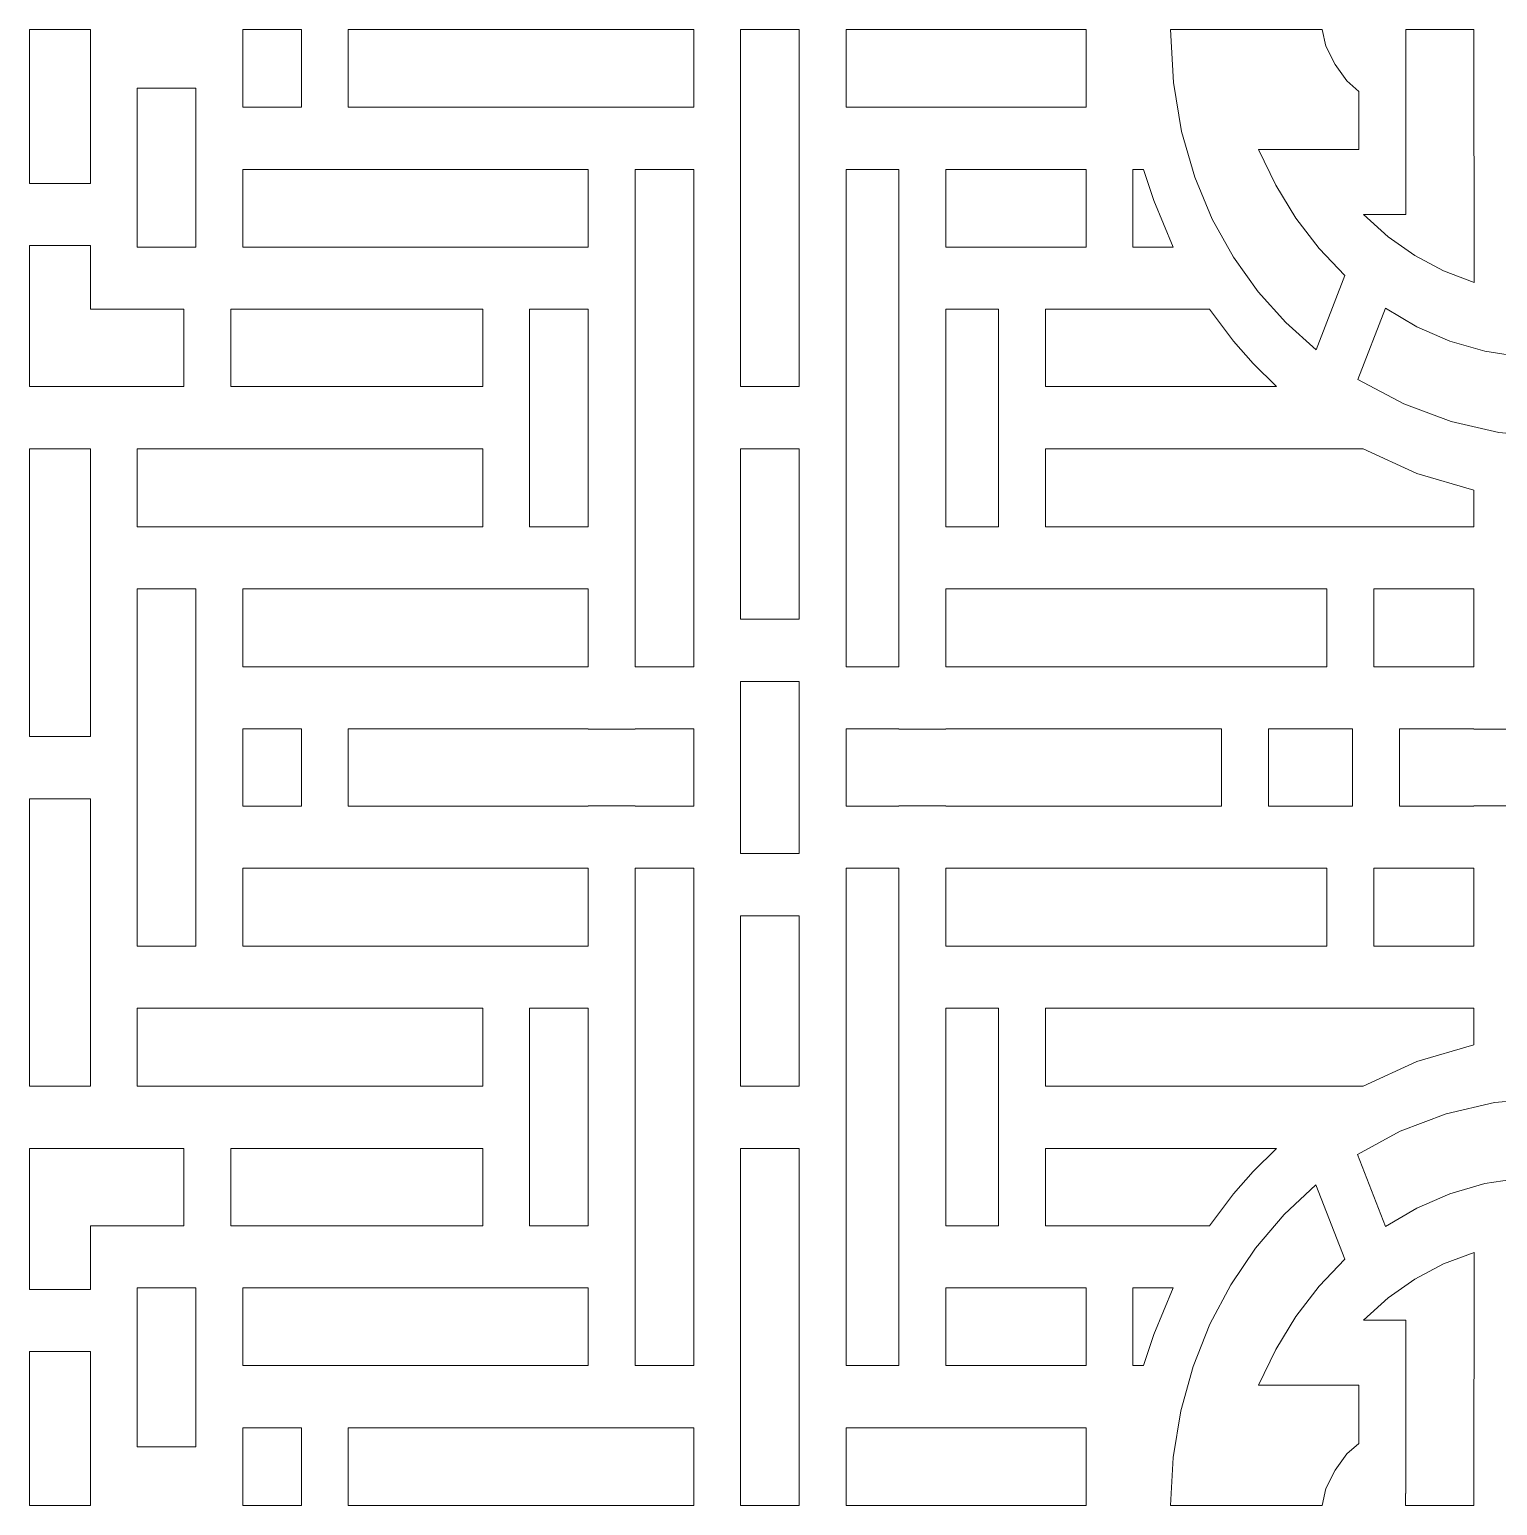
# Model space of a CAD drawing. Header units: millimetres. Extents: x -1200 to 1200, y -590 to 590.
# Drawn here: x -1200 to -26, y -590 to 590 of the extents above; entities that cross this region are included whole.
import ezdxf

# ---------------------------------------------------------------- set-up
doc = ezdxf.new("R2010")
doc.units = ezdxf.units.MM
doc.header["$MEASUREMENT"] = 0
doc.layers.add('Layer 1', color=7, linetype='Continuous')

msp = doc.modelspace()

# ---------------------------------------------------------------- linework, layer by layer
at = {"layer": 'Layer 1', "color": 250, "lineweight": 20}
for points, knots in [([(-1200.05, 589.9734), (-1200.05, 589.9734), (-1200.05, 466.8564), (-1200.05, 466.8564), (-1200.05, 466.8564), (-1185.7536, 466.8564), (-1185.7536, 466.8564), (-1185.7536, 466.8564), (-1185.7536, 466.9864), (-1185.7536, 466.9864), (-1185.7536, 466.9864), (-1151.3949, 466.9864), (-1151.3949, 466.9864), (-1151.3949, 466.9864), (-1151.3949, 589.9734), (-1151.3949, 589.9734), (-1151.3949, 589.9734), (-1200.05, 589.9734), (-1200.05, 589.9734)], [0, 0, 0, 0, 0.166666667, 0.166666667, 0.166666667, 0.333333333, 0.333333333, 0.333333333, 0.5, 0.5, 0.5, 0.666666667, 0.666666667, 0.666666667, 0.833333333, 0.833333333, 0.833333333, 1, 1, 1, 1]), ([(-1029.522, 527.8304), (-1029.522, 527.8304), (-982.648, 527.8304), (-982.648, 527.8304), (-982.648, 527.8304), (-982.648, 589.9734), (-982.648, 589.9734), (-982.648, 589.9734), (-1029.522, 589.9734), (-1029.522, 589.9734), (-1029.522, 589.9734), (-1029.522, 527.8304), (-1029.522, 527.8304)], [0, 0, 0, 0, 0.25, 0.25, 0.25, 0.5, 0.5, 0.5, 0.75, 0.75, 0.75, 1, 1, 1, 1]), ([(-668.9668, 589.9734), (-668.9668, 589.9734), (-945.1488, 589.9734), (-945.1488, 589.9734), (-945.1488, 589.9734), (-945.1488, 527.8304), (-945.1488, 527.8304), (-945.1488, 527.8304), (-668.9668, 527.8304), (-668.9668, 527.8304), (-668.9668, 527.8304), (-668.9668, 589.9734), (-668.9668, 589.9734)], [0, 0, 0, 0, 0.25, 0.25, 0.25, 0.5, 0.5, 0.5, 0.75, 0.75, 0.75, 1, 1, 1, 1]), ([(-584.5934, 589.9734), (-584.5934, 589.9734), (-631.4673, 589.9734), (-631.4673, 589.9734), (-631.4673, 589.9734), (-631.4673, 304.4538), (-631.4673, 304.4538), (-631.4673, 304.4538), (-584.5934, 304.4538), (-584.5934, 304.4538), (-584.5934, 304.4538), (-584.5934, 589.9734), (-584.5934, 589.9734)], [0, 0, 0, 0, 0.25, 0.25, 0.25, 0.5, 0.5, 0.5, 0.75, 0.75, 0.75, 1, 1, 1, 1]), ([(-355.2853, 589.9734), (-355.2853, 589.9734), (-547.0941, 589.9734), (-547.0941, 589.9734), (-547.0941, 589.9734), (-547.0941, 527.8304), (-547.0941, 527.8304), (-547.0941, 527.8304), (-355.2853, 527.8304), (-355.2853, 527.8304), (-355.2853, 527.8304), (-355.2853, 589.9734), (-355.2853, 589.9734)], [0, 0, 0, 0, 0.25, 0.25, 0.25, 0.5, 0.5, 0.5, 0.75, 0.75, 0.75, 1, 1, 1, 1]), ([(-137.1335, 493.9345), (-137.1335, 493.9345), (-217.3817, 493.9345), (-217.3817, 493.9345), (-217.3817, 493.9345), (-203.6946, 465.4927), (-203.6946, 465.4927), (-203.6946, 465.4927), (-187.523, 439.0641), (-187.523, 439.0641), (-187.523, 439.0641), (-169.0079, 414.9084), (-169.0079, 414.9084), (-169.0079, 414.9084), (-148.3833, 393.2202), (-148.3833, 393.2202), (-148.3833, 393.2202), (-171.3046, 333.8692), (-171.3046, 333.8692), (-171.3046, 333.8692), (-195.4916, 355.6225), (-195.4916, 355.6225), (-195.4916, 355.6225), (-217.663, 380.2978), (-217.663, 380.2978), (-217.663, 380.2978), (-237.444, 407.8952), (-237.444, 407.8952), (-237.444, 407.8952), (-254.553, 438.4796), (-254.553, 438.4796), (-254.553, 438.4796), (-268.4744, 471.9862), (-268.4744, 471.9862), (-268.4744, 471.9862), (-278.9275, 508.3502), (-278.9275, 508.3502), (-278.9275, 508.3502), (-285.443, 547.7006), (-285.443, 547.7006), (-285.443, 547.7006), (-287.7397, 589.9734), (-287.7397, 589.9734), (-287.7397, 589.9734), (-166.5234, 589.9734), (-166.5234, 589.9734), (-166.5234, 589.9734), (-163.5703, 576.6617), (-163.5703, 576.6617), (-163.5703, 576.6617), (-156.258, 562.0514), (-156.258, 562.0514), (-156.258, 562.0514), (-146.7426, 548.9993), (-146.7426, 548.9993), (-146.7426, 548.9993), (-137.227, 540.4928), (-137.227, 540.4928), (-137.227, 540.4928), (-137.1335, 493.9345), (-137.1335, 493.9345)], [0, 0, 0, 0, 0.05, 0.05, 0.05, 0.1, 0.1, 0.1, 0.15, 0.15, 0.15, 0.2, 0.2, 0.2, 0.25, 0.25, 0.25, 0.3, 0.3, 0.3, 0.35, 0.35, 0.35, 0.4, 0.4, 0.4, 0.45, 0.45, 0.45, 0.5, 0.5, 0.5, 0.55, 0.55, 0.55, 0.6, 0.6, 0.6, 0.65, 0.65, 0.65, 0.7, 0.7, 0.7, 0.75, 0.75, 0.75, 0.8, 0.8, 0.8, 0.85, 0.85, 0.85, 0.9, 0.9, 0.9, 0.95, 0.95, 0.95, 1, 1, 1, 1]), ([(-99.7746, 589.9734), (-99.7746, 589.9734), (-45.1665, 589.9734), (-45.1665, 589.9734), (-45.1665, 589.9734), (-45.0259, 387.8303), (-45.0259, 387.8303), (-45.0259, 387.8303), (-69.4004, 396.9216), (-69.4004, 396.9216), (-69.4004, 396.9216), (-92.3686, 409.1939), (-92.3686, 409.1939), (-92.3686, 409.1939), (-113.8369, 424.259), (-113.8369, 424.259), (-113.8369, 424.259), (-133.4771, 441.9861), (-133.4771, 441.9861), (-133.4771, 441.9861), (-99.6341, 441.9861), (-99.6341, 441.9861), (-99.6341, 441.9861), (-99.7746, 589.9734), (-99.7746, 589.9734)], [0, 0, 0, 0, 0.125, 0.125, 0.125, 0.25, 0.25, 0.25, 0.375, 0.375, 0.375, 0.5, 0.5, 0.5, 0.625, 0.625, 0.625, 0.75, 0.75, 0.75, 0.875, 0.875, 0.875, 1, 1, 1, 1]), ([(-1067.0212, 478.09), (-1067.0212, 478.09), (-1067.0212, 527.8304), (-1067.0212, 527.8304), (-1067.0212, 527.8304), (-1067.0212, 543.0252), (-1067.0212, 543.0252), (-1067.0212, 543.0252), (-1113.8954, 543.0252), (-1113.8954, 543.0252), (-1113.8954, 543.0252), (-1113.8954, 416.0121), (-1113.8954, 416.0121), (-1113.8954, 416.0121), (-1067.0212, 416.0121), (-1067.0212, 416.0121), (-1067.0212, 416.0121), (-1067.0212, 478.09), (-1067.0212, 478.09)], [0, 0, 0, 0, 0.166666667, 0.166666667, 0.166666667, 0.333333333, 0.333333333, 0.333333333, 0.5, 0.5, 0.5, 0.666666667, 0.666666667, 0.666666667, 0.833333333, 0.833333333, 0.833333333, 1, 1, 1, 1]), ([(-753.3402, 478.09), (-753.3402, 478.09), (-1029.522, 478.09), (-1029.522, 478.09), (-1029.522, 478.09), (-1029.522, 416.0121), (-1029.522, 416.0121), (-1029.522, 416.0121), (-753.3402, 416.0121), (-753.3402, 416.0121), (-753.3402, 416.0121), (-753.3402, 478.09), (-753.3402, 478.09)], [0, 0, 0, 0, 0.25, 0.25, 0.25, 0.5, 0.5, 0.5, 0.75, 0.75, 0.75, 1, 1, 1, 1]), ([(-668.9668, 478.09), (-668.9668, 478.09), (-715.8408, 478.09), (-715.8408, 478.09), (-715.8408, 478.09), (-715.8408, 80.5578), (-715.8408, 80.5578), (-715.8408, 80.5578), (-668.9668, 80.5578), (-668.9668, 80.5578), (-668.9668, 80.5578), (-668.9668, 254.7138), (-668.9668, 254.7138), (-668.9668, 254.7138), (-668.9668, 304.4538), (-668.9668, 304.4538), (-668.9668, 304.4538), (-668.9668, 478.09), (-668.9668, 478.09)], [0, 0, 0, 0, 0.166666667, 0.166666667, 0.166666667, 0.333333333, 0.333333333, 0.333333333, 0.5, 0.5, 0.5, 0.666666667, 0.666666667, 0.666666667, 0.833333333, 0.833333333, 0.833333333, 1, 1, 1, 1]), ([(-504.9542, 478.09), (-504.9542, 478.09), (-547.0941, 478.09), (-547.0941, 478.09), (-547.0941, 478.09), (-547.0941, 80.5578), (-547.0941, 80.5578), (-547.0941, 80.5578), (-504.9542, 80.5578), (-504.9542, 80.5578), (-504.9542, 80.5578), (-504.9542, 478.09), (-504.9542, 478.09)], [0, 0, 0, 0, 0.25, 0.25, 0.25, 0.5, 0.5, 0.5, 0.75, 0.75, 0.75, 1, 1, 1, 1]), ([(-355.2853, 478.09), (-355.2853, 478.09), (-467.455, 478.09), (-467.455, 478.09), (-467.455, 478.09), (-467.455, 416.0121), (-467.455, 416.0121), (-467.455, 416.0121), (-355.2853, 416.0121), (-355.2853, 416.0121), (-355.2853, 416.0121), (-355.2853, 478.09), (-355.2853, 478.09)], [0, 0, 0, 0, 0.25, 0.25, 0.25, 0.5, 0.5, 0.5, 0.75, 0.75, 0.75, 1, 1, 1, 1]), ([(-309.4893, 478.09), (-309.4893, 478.09), (-317.786, 478.09), (-317.786, 478.09), (-317.786, 478.09), (-317.786, 416.0121), (-317.786, 416.0121), (-317.786, 416.0121), (-285.6304, 416.0121), (-285.6304, 416.0121), (-285.6304, 416.0121), (-301.052, 453.2851), (-301.052, 453.2851), (-301.052, 453.2851), (-309.4893, 478.09), (-309.4893, 478.09)], [0, 0, 0, 0, 0.2, 0.2, 0.2, 0.4, 0.4, 0.4, 0.6, 0.6, 0.6, 0.8, 0.8, 0.8, 1, 1, 1, 1]), ([(166.0014, 311.142), (166.0014, 311.142), (144.3924, 367.1811), (144.3924, 367.1811), (144.3924, 367.1811), (119.3617, 352.3757), (119.3617, 352.3757), (119.3617, 352.3757), (92.8778, 340.8824), (92.8778, 340.8824), (92.8778, 340.8824), (65.0346, 332.7655), (65.0346, 332.7655), (65.0346, 332.7655), (36.1132, 328.4148), (36.1132, 328.4148), (36.1132, 328.4148), (36.1132, 380.4281), (36.1132, 380.4281), (36.1132, 380.4281), (36.301, 380.4932), (36.301, 380.4932), (36.301, 380.4932), (36.1132, 431.2718), (36.1132, 431.2718), (36.1132, 431.2718), (-7.6671, 431.2718), (-7.6671, 431.2718), (-7.6671, 431.2718), (-7.8545, 380.4932), (-7.8545, 380.4932), (-7.8545, 380.4932), (-7.6671, 380.4281), (-7.6671, 380.4281), (-7.6671, 380.4281), (-7.6671, 328.4148), (-7.6671, 328.4148), (-7.6671, 328.4148), (-36.5886, 332.7655), (-36.5886, 332.7655), (-36.5886, 332.7655), (-64.4316, 340.8824), (-64.4316, 340.8824), (-64.4316, 340.8824), (-90.9156, 352.3757), (-90.9156, 352.3757), (-90.9156, 352.3757), (-115.9463, 367.1811), (-115.9463, 367.1811), (-115.9463, 367.1811), (-137.9301, 310.2329), (-137.9301, 310.2329), (-137.9301, 310.2329), (-101.1339, 290.7524), (-101.1339, 290.7524), (-101.1339, 290.7524), (-63.3067, 276.5317), (-63.3067, 276.5317), (-63.3067, 276.5317), (-25.3388, 267.7005), (-25.3388, 267.7005), (-25.3388, 267.7005), (11.8326, 264.259), (11.8326, 264.259), (11.8326, 264.259), (28.8477, 265.1031), (28.8477, 265.1031), (28.8477, 265.1031), (63.7222, 269.8436), (63.7222, 269.8436), (63.7222, 269.8436), (99.1121, 278.8694), (99.1121, 278.8694), (99.1121, 278.8694), (133.6113, 292.5058), (133.6113, 292.5058), (133.6113, 292.5058), (166.0014, 311.142), (166.0014, 311.142)], [0, 0, 0, 0, 0.038461538, 0.038461538, 0.038461538, 0.076923077, 0.076923077, 0.076923077, 0.115384615, 0.115384615, 0.115384615, 0.153846154, 0.153846154, 0.153846154, 0.192307692, 0.192307692, 0.192307692, 0.230769231, 0.230769231, 0.230769231, 0.269230769, 0.269230769, 0.269230769, 0.307692308, 0.307692308, 0.307692308, 0.346153846, 0.346153846, 0.346153846, 0.384615385, 0.384615385, 0.384615385, 0.423076923, 0.423076923, 0.423076923, 0.461538462, 0.461538462, 0.461538462, 0.5, 0.5, 0.5, 0.538461538, 0.538461538, 0.538461538, 0.576923077, 0.576923077, 0.576923077, 0.615384615, 0.615384615, 0.615384615, 0.653846154, 0.653846154, 0.653846154, 0.692307692, 0.692307692, 0.692307692, 0.730769231, 0.730769231, 0.730769231, 0.769230769, 0.769230769, 0.769230769, 0.807692308, 0.807692308, 0.807692308, 0.846153846, 0.846153846, 0.846153846, 0.884615385, 0.884615385, 0.884615385, 0.923076923, 0.923076923, 0.923076923, 0.961538462, 0.961538462, 0.961538462, 1, 1, 1, 1]), ([(-1200.05, 304.4538), (-1200.05, 304.4538), (-1200.05, 417.1812), (-1200.05, 417.1812), (-1200.05, 417.1812), (-1174.6443, 417.1812), (-1174.6443, 417.1812), (-1174.6443, 417.1812), (-1174.6443, 417.2461), (-1174.6443, 417.2461), (-1174.6443, 417.2461), (-1151.3949, 417.2461), (-1151.3949, 417.2461), (-1151.3949, 417.2461), (-1151.3949, 416.0121), (-1151.3949, 416.0121), (-1151.3949, 416.0121), (-1151.3949, 366.3368), (-1151.3949, 366.3368), (-1151.3949, 366.3368), (-1113.8954, 366.3368), (-1113.8954, 366.3368), (-1113.8954, 366.3368), (-1076.5369, 366.3368), (-1076.5369, 366.3368), (-1076.5369, 366.3368), (-1076.5369, 304.4538), (-1076.5369, 304.4538), (-1076.5369, 304.4538), (-1113.8954, 304.4538), (-1113.8954, 304.4538), (-1113.8954, 304.4538), (-1151.3949, 304.4538), (-1151.3949, 304.4538), (-1151.3949, 304.4538), (-1200.05, 304.4538), (-1200.05, 304.4538)], [0, 0, 0, 0, 0.083333333, 0.083333333, 0.083333333, 0.166666667, 0.166666667, 0.166666667, 0.25, 0.25, 0.25, 0.333333333, 0.333333333, 0.333333333, 0.416666667, 0.416666667, 0.416666667, 0.5, 0.5, 0.5, 0.583333333, 0.583333333, 0.583333333, 0.666666667, 0.666666667, 0.666666667, 0.75, 0.75, 0.75, 0.833333333, 0.833333333, 0.833333333, 0.916666667, 0.916666667, 0.916666667, 1, 1, 1, 1]), ([(-837.7134, 304.4538), (-837.7134, 304.4538), (-837.7134, 366.3368), (-837.7134, 366.3368), (-837.7134, 366.3368), (-1039.0377, 366.3368), (-1039.0377, 366.3368), (-1039.0377, 366.3368), (-1039.0377, 304.4538), (-1039.0377, 304.4538), (-1039.0377, 304.4538), (-837.7134, 304.4538), (-837.7134, 304.4538)], [0, 0, 0, 0, 0.25, 0.25, 0.25, 0.5, 0.5, 0.5, 0.75, 0.75, 0.75, 1, 1, 1, 1]), ([(-753.3402, 366.3368), (-753.3402, 366.3368), (-800.2142, 366.3368), (-800.2142, 366.3368), (-800.2142, 366.3368), (-800.2142, 192.5058), (-800.2142, 192.5058), (-800.2142, 192.5058), (-753.3402, 192.5058), (-753.3402, 192.5058), (-753.3402, 192.5058), (-753.3402, 366.3368), (-753.3402, 366.3368)], [0, 0, 0, 0, 0.25, 0.25, 0.25, 0.5, 0.5, 0.5, 0.75, 0.75, 0.75, 1, 1, 1, 1]), ([(-425.3621, 366.3368), (-425.3621, 366.3368), (-467.455, 366.3368), (-467.455, 366.3368), (-467.455, 366.3368), (-467.455, 192.5058), (-467.455, 192.5058), (-467.455, 192.5058), (-425.3621, 192.5058), (-425.3621, 192.5058), (-425.3621, 192.5058), (-425.3621, 366.3368), (-425.3621, 366.3368)], [0, 0, 0, 0, 0.25, 0.25, 0.25, 0.5, 0.5, 0.5, 0.75, 0.75, 0.75, 1, 1, 1, 1]), ([(-256.6623, 366.3368), (-256.6623, 366.3368), (-387.8628, 366.3368), (-387.8628, 366.3368), (-387.8628, 366.3368), (-387.8628, 304.4538), (-387.8628, 304.4538), (-387.8628, 304.4538), (-202.9915, 304.4538), (-202.9915, 304.4538), (-202.9915, 304.4538), (-221.6473, 322.8303), (-221.6473, 322.8303), (-221.6473, 322.8303), (-237.3501, 340.7524), (-237.3501, 340.7524), (-237.3501, 340.7524), (-256.6623, 366.3368), (-256.6623, 366.3368)], [0, 0, 0, 0, 0.166666667, 0.166666667, 0.166666667, 0.333333333, 0.333333333, 0.333333333, 0.5, 0.5, 0.5, 0.666666667, 0.666666667, 0.666666667, 0.833333333, 0.833333333, 0.833333333, 1, 1, 1, 1]), ([(-1200.05, 24.6487), (-1200.05, 24.6487), (-1200.05, 254.7138), (-1200.05, 254.7138), (-1200.05, 254.7138), (-1151.3949, 254.7138), (-1151.3949, 254.7138), (-1151.3949, 254.7138), (-1151.3949, 24.6487), (-1151.3949, 24.6487), (-1151.3949, 24.6487), (-1200.05, 24.6487), (-1200.05, 24.6487)], [0, 0, 0, 0, 0.25, 0.25, 0.25, 0.5, 0.5, 0.5, 0.75, 0.75, 0.75, 1, 1, 1, 1]), ([(-1113.8954, 254.7138), (-1113.8954, 254.7138), (-1113.8954, 192.5058), (-1113.8954, 192.5058), (-1113.8954, 192.5058), (-1096.6458, 192.5058), (-1096.6458, 192.5058), (-1096.6458, 192.5058), (-1067.0212, 192.5058), (-1067.0212, 192.5058), (-1067.0212, 192.5058), (-1029.522, 192.5058), (-1029.522, 192.5058), (-1029.522, 192.5058), (-837.7134, 192.5058), (-837.7134, 192.5058), (-837.7134, 192.5058), (-837.7134, 254.7138), (-837.7134, 254.7138), (-837.7134, 254.7138), (-1113.8954, 254.7138), (-1113.8954, 254.7138)], [0, 0, 0, 0, 0.142857143, 0.142857143, 0.142857143, 0.285714286, 0.285714286, 0.285714286, 0.428571429, 0.428571429, 0.428571429, 0.571428571, 0.571428571, 0.571428571, 0.714285714, 0.714285714, 0.714285714, 0.857142857, 0.857142857, 0.857142857, 1, 1, 1, 1]), ([(-584.5934, 254.7138), (-584.5934, 254.7138), (-631.4673, 254.7138), (-631.4673, 254.7138), (-631.4673, 254.7138), (-631.4673, 118.4799), (-631.4673, 118.4799), (-631.4673, 118.4799), (-584.5934, 118.4799), (-584.5934, 118.4799), (-584.5934, 118.4799), (-584.5934, 254.7138), (-584.5934, 254.7138)], [0, 0, 0, 0, 0.25, 0.25, 0.25, 0.5, 0.5, 0.5, 0.75, 0.75, 0.75, 1, 1, 1, 1]), ([(-45.2134, 221.7269), (-45.2134, 221.7269), (-90.8687, 235.1033), (-90.8687, 235.1033), (-90.8687, 235.1033), (-133.8523, 254.7138), (-133.8523, 254.7138), (-133.8523, 254.7138), (-387.8628, 254.7138), (-387.8628, 254.7138), (-387.8628, 254.7138), (-387.8628, 192.5058), (-387.8628, 192.5058), (-387.8628, 192.5058), (-45.2134, 192.5058), (-45.2134, 192.5058), (-45.2134, 192.5058), (-45.2134, 221.7269), (-45.2134, 221.7269)], [0, 0, 0, 0, 0.166666667, 0.166666667, 0.166666667, 0.333333333, 0.333333333, 0.333333333, 0.5, 0.5, 0.5, 0.666666667, 0.666666667, 0.666666667, 0.833333333, 0.833333333, 0.833333333, 1, 1, 1, 1]), ([(-1067.0212, 142.7655), (-1067.0212, 142.7655), (-1113.8954, 142.7655), (-1113.8954, 142.7655), (-1113.8954, 142.7655), (-1113.8954, -142.8191), (-1113.8954, -142.8191), (-1113.8954, -142.8191), (-1067.0212, -142.8191), (-1067.0212, -142.8191), (-1067.0212, -142.8191), (-1067.0212, 142.7655), (-1067.0212, 142.7655)], [0, 0, 0, 0, 0.25, 0.25, 0.25, 0.5, 0.5, 0.5, 0.75, 0.75, 0.75, 1, 1, 1, 1]), ([(-753.3402, 142.7655), (-753.3402, 142.7655), (-1029.522, 142.7655), (-1029.522, 142.7655), (-1029.522, 142.7655), (-1029.522, 80.5578), (-1029.522, 80.5578), (-1029.522, 80.5578), (-753.3402, 80.5578), (-753.3402, 80.5578), (-753.3402, 80.5578), (-753.3402, 142.7655), (-753.3402, 142.7655)], [0, 0, 0, 0, 0.25, 0.25, 0.25, 0.5, 0.5, 0.5, 0.75, 0.75, 0.75, 1, 1, 1, 1]), ([(-162.6797, 142.7655), (-162.6797, 142.7655), (-387.8628, 142.7655), (-387.8628, 142.7655), (-387.8628, 142.7655), (-425.3621, 142.7655), (-425.3621, 142.7655), (-425.3621, 142.7655), (-467.455, 142.7655), (-467.455, 142.7655), (-467.455, 142.7655), (-467.455, 80.5578), (-467.455, 80.5578), (-467.455, 80.5578), (-162.6797, 80.5578), (-162.6797, 80.5578), (-162.6797, 80.5578), (-162.6797, 142.7655), (-162.6797, 142.7655)], [0, 0, 0, 0, 0.166666667, 0.166666667, 0.166666667, 0.333333333, 0.333333333, 0.333333333, 0.5, 0.5, 0.5, 0.666666667, 0.666666667, 0.666666667, 0.833333333, 0.833333333, 0.833333333, 1, 1, 1, 1]), ([(-45.2134, 142.7655), (-45.2134, 142.7655), (-125.1805, 142.7655), (-125.1805, 142.7655), (-125.1805, 142.7655), (-125.1805, 80.5578), (-125.1805, 80.5578), (-125.1805, 80.5578), (-45.2134, 80.5578), (-45.2134, 80.5578), (-45.2134, 80.5578), (-45.2134, 142.7655), (-45.2134, 142.7655)], [0, 0, 0, 0, 0.25, 0.25, 0.25, 0.5, 0.5, 0.5, 0.75, 0.75, 0.75, 1, 1, 1, 1]), ([(133.2364, 30.8176), (133.2364, 30.8176), (73.6594, 30.8176), (73.6594, 30.8176), (73.6594, 30.8176), (73.6594, 30.6875), (73.6594, 30.6875), (73.6594, 30.6875), (36.1601, 30.6875), (36.1601, 30.6875), (36.1601, 30.6875), (36.1601, 30.8176), (36.1601, 30.8176), (36.1601, 30.8176), (36.1132, 30.8176), (36.1132, 30.8176), (36.1132, 30.8176), (36.1132, 80.5578), (36.1132, 80.5578), (36.1132, 80.5578), (36.1601, 80.5578), (36.1601, 80.5578), (36.1601, 80.5578), (36.1601, 142.7655), (36.1601, 142.7655), (36.1601, 142.7655), (-7.714, 142.7655), (-7.714, 142.7655), (-7.714, 142.7655), (-7.714, 80.5578), (-7.714, 80.5578), (-7.714, 80.5578), (-7.6671, 80.5578), (-7.6671, 80.5578), (-7.6671, 80.5578), (-7.6671, 30.8176), (-7.6671, 30.8176), (-7.6671, 30.8176), (-7.714, 30.8176), (-7.714, 30.8176), (-7.714, 30.8176), (-7.714, 30.6875), (-7.714, 30.6875), (-7.714, 30.6875), (-45.2134, 30.6875), (-45.2134, 30.6875), (-45.2134, 30.6875), (-45.2134, 30.8176), (-45.2134, 30.8176), (-45.2134, 30.8176), (-104.7902, 30.8176), (-104.7902, 30.8176), (-104.7902, 30.8176), (-104.7902, -30.8708), (-104.7902, -30.8708), (-104.7902, -30.8708), (-45.2134, -30.8708), (-45.2134, -30.8708), (-45.2134, -30.8708), (-45.2134, -30.7411), (-45.2134, -30.7411), (-45.2134, -30.7411), (-7.714, -30.7411), (-7.714, -30.7411), (-7.714, -30.7411), (-7.714, -30.8708), (-7.714, -30.8708), (-7.714, -30.8708), (-7.6671, -30.8708), (-7.6671, -30.8708), (-7.6671, -30.8708), (-7.6671, -80.611), (-7.6671, -80.611), (-7.6671, -80.611), (-7.714, -80.611), (-7.714, -80.611), (-7.714, -80.611), (-7.714, -142.8191), (-7.714, -142.8191), (-7.714, -142.8191), (36.1601, -142.8191), (36.1601, -142.8191), (36.1601, -142.8191), (36.1601, -80.611), (36.1601, -80.611), (36.1601, -80.611), (36.1132, -80.611), (36.1132, -80.611), (36.1132, -80.611), (36.1132, -30.8708), (36.1132, -30.8708), (36.1132, -30.8708), (36.1601, -30.8708), (36.1601, -30.8708), (36.1601, -30.8708), (36.1601, -30.7411), (36.1601, -30.7411), (36.1601, -30.7411), (73.6594, -30.7411), (73.6594, -30.7411), (73.6594, -30.7411), (73.6594, -30.8708), (73.6594, -30.8708), (73.6594, -30.8708), (133.2364, -30.8708), (133.2364, -30.8708), (133.2364, -30.8708), (133.2364, 30.8176), (133.2364, 30.8176)], [0, 0, 0, 0, 0.027777778, 0.027777778, 0.027777778, 0.055555556, 0.055555556, 0.055555556, 0.083333333, 0.083333333, 0.083333333, 0.111111111, 0.111111111, 0.111111111, 0.138888889, 0.138888889, 0.138888889, 0.166666667, 0.166666667, 0.166666667, 0.194444444, 0.194444444, 0.194444444, 0.222222222, 0.222222222, 0.222222222, 0.25, 0.25, 0.25, 0.277777778, 0.277777778, 0.277777778, 0.305555556, 0.305555556, 0.305555556, 0.333333333, 0.333333333, 0.333333333, 0.361111111, 0.361111111, 0.361111111, 0.388888889, 0.388888889, 0.388888889, 0.416666667, 0.416666667, 0.416666667, 0.444444444, 0.444444444, 0.444444444, 0.472222222, 0.472222222, 0.472222222, 0.5, 0.5, 0.5, 0.527777778, 0.527777778, 0.527777778, 0.555555556, 0.555555556, 0.555555556, 0.583333333, 0.583333333, 0.583333333, 0.611111111, 0.611111111, 0.611111111, 0.638888889, 0.638888889, 0.638888889, 0.666666667, 0.666666667, 0.666666667, 0.694444444, 0.694444444, 0.694444444, 0.722222222, 0.722222222, 0.722222222, 0.75, 0.75, 0.75, 0.777777778, 0.777777778, 0.777777778, 0.805555556, 0.805555556, 0.805555556, 0.833333333, 0.833333333, 0.833333333, 0.861111111, 0.861111111, 0.861111111, 0.888888889, 0.888888889, 0.888888889, 0.916666667, 0.916666667, 0.916666667, 0.944444444, 0.944444444, 0.944444444, 0.972222222, 0.972222222, 0.972222222, 1, 1, 1, 1]), ([(-584.5934, 68.7395), (-584.5934, 68.7395), (-631.4673, 68.7395), (-631.4673, 68.7395), (-631.4673, 68.7395), (-631.4673, -68.7927), (-631.4673, -68.7927), (-631.4673, -68.7927), (-584.5934, -68.7927), (-584.5934, -68.7927), (-584.5934, -68.7927), (-584.5934, 68.7395), (-584.5934, 68.7395)], [0, 0, 0, 0, 0.25, 0.25, 0.25, 0.5, 0.5, 0.5, 0.75, 0.75, 0.75, 1, 1, 1, 1]), ([(-982.648, 30.8176), (-982.648, 30.8176), (-1029.522, 30.8176), (-1029.522, 30.8176), (-1029.522, 30.8176), (-1029.522, -30.8708), (-1029.522, -30.8708), (-1029.522, -30.8708), (-982.648, -30.8708), (-982.648, -30.8708), (-982.648, -30.8708), (-982.648, 30.8176), (-982.648, 30.8176)], [0, 0, 0, 0, 0.25, 0.25, 0.25, 0.5, 0.5, 0.5, 0.75, 0.75, 0.75, 1, 1, 1, 1]), ([(-668.9668, 30.8176), (-668.9668, 30.8176), (-715.8408, 30.8176), (-715.8408, 30.8176), (-715.8408, 30.8176), (-715.8408, 30.6875), (-715.8408, 30.6875), (-715.8408, 30.6875), (-753.3402, 30.6875), (-753.3402, 30.6875), (-753.3402, 30.6875), (-753.3402, 30.8176), (-753.3402, 30.8176), (-753.3402, 30.8176), (-945.1488, 30.8176), (-945.1488, 30.8176), (-945.1488, 30.8176), (-945.1488, -30.8708), (-945.1488, -30.8708), (-945.1488, -30.8708), (-753.3402, -30.8708), (-753.3402, -30.8708), (-753.3402, -30.8708), (-753.3402, -30.7411), (-753.3402, -30.7411), (-753.3402, -30.7411), (-715.8408, -30.7411), (-715.8408, -30.7411), (-715.8408, -30.7411), (-715.8408, -30.8708), (-715.8408, -30.8708), (-715.8408, -30.8708), (-668.9668, -30.8708), (-668.9668, -30.8708), (-668.9668, -30.8708), (-668.9668, 30.8176), (-668.9668, 30.8176)], [0, 0, 0, 0, 0.083333333, 0.083333333, 0.083333333, 0.166666667, 0.166666667, 0.166666667, 0.25, 0.25, 0.25, 0.333333333, 0.333333333, 0.333333333, 0.416666667, 0.416666667, 0.416666667, 0.5, 0.5, 0.5, 0.583333333, 0.583333333, 0.583333333, 0.666666667, 0.666666667, 0.666666667, 0.75, 0.75, 0.75, 0.833333333, 0.833333333, 0.833333333, 0.916666667, 0.916666667, 0.916666667, 1, 1, 1, 1]), ([(-247.0531, 30.8176), (-247.0531, 30.8176), (-467.455, 30.8176), (-467.455, 30.8176), (-467.455, 30.8176), (-467.455, 30.6875), (-467.455, 30.6875), (-467.455, 30.6875), (-504.9542, 30.6875), (-504.9542, 30.6875), (-504.9542, 30.6875), (-504.9542, 30.8176), (-504.9542, 30.8176), (-504.9542, 30.8176), (-547.0941, 30.8176), (-547.0941, 30.8176), (-547.0941, 30.8176), (-547.0941, -30.8708), (-547.0941, -30.8708), (-547.0941, -30.8708), (-504.9542, -30.8708), (-504.9542, -30.8708), (-504.9542, -30.8708), (-504.9542, -30.7411), (-504.9542, -30.7411), (-504.9542, -30.7411), (-467.455, -30.7411), (-467.455, -30.7411), (-467.455, -30.7411), (-467.455, -30.8708), (-467.455, -30.8708), (-467.455, -30.8708), (-247.0531, -30.8708), (-247.0531, -30.8708), (-247.0531, -30.8708), (-247.0531, 30.8176), (-247.0531, 30.8176)], [0, 0, 0, 0, 0.083333333, 0.083333333, 0.083333333, 0.166666667, 0.166666667, 0.166666667, 0.25, 0.25, 0.25, 0.333333333, 0.333333333, 0.333333333, 0.416666667, 0.416666667, 0.416666667, 0.5, 0.5, 0.5, 0.583333333, 0.583333333, 0.583333333, 0.666666667, 0.666666667, 0.666666667, 0.75, 0.75, 0.75, 0.833333333, 0.833333333, 0.833333333, 0.916666667, 0.916666667, 0.916666667, 1, 1, 1, 1]), ([(-142.2896, 30.8176), (-142.2896, 30.8176), (-209.5539, 30.8176), (-209.5539, 30.8176), (-209.5539, 30.8176), (-209.5539, -30.8708), (-209.5539, -30.8708), (-209.5539, -30.8708), (-142.2896, -30.8708), (-142.2896, -30.8708), (-142.2896, -30.8708), (-142.2896, 30.8176), (-142.2896, 30.8176)], [0, 0, 0, 0, 0.25, 0.25, 0.25, 0.5, 0.5, 0.5, 0.75, 0.75, 0.75, 1, 1, 1, 1]), ([(-1200.05, -254.7671), (-1200.05, -254.7671), (-1200.05, -25.0916), (-1200.05, -25.0916), (-1200.05, -25.0916), (-1151.3949, -25.0916), (-1151.3949, -25.0916), (-1151.3949, -25.0916), (-1151.3949, -254.7671), (-1151.3949, -254.7671), (-1151.3949, -254.7671), (-1200.05, -254.7671), (-1200.05, -254.7671)], [0, 0, 0, 0, 0.25, 0.25, 0.25, 0.5, 0.5, 0.5, 0.75, 0.75, 0.75, 1, 1, 1, 1]), ([(-753.3402, -142.8191), (-753.3402, -142.8191), (-1029.522, -142.8191), (-1029.522, -142.8191), (-1029.522, -142.8191), (-1029.522, -80.611), (-1029.522, -80.611), (-1029.522, -80.611), (-753.3402, -80.611), (-753.3402, -80.611), (-753.3402, -80.611), (-753.3402, -142.8191), (-753.3402, -142.8191)], [0, 0, 0, 0, 0.25, 0.25, 0.25, 0.5, 0.5, 0.5, 0.75, 0.75, 0.75, 1, 1, 1, 1]), ([(-668.9668, -478.1437), (-668.9668, -478.1437), (-715.8408, -478.1437), (-715.8408, -478.1437), (-715.8408, -478.1437), (-715.8408, -80.611), (-715.8408, -80.611), (-715.8408, -80.611), (-668.9668, -80.611), (-668.9668, -80.611), (-668.9668, -80.611), (-668.9668, -254.7671), (-668.9668, -254.7671), (-668.9668, -254.7671), (-668.9668, -304.5073), (-668.9668, -304.5073), (-668.9668, -304.5073), (-668.9668, -478.1437), (-668.9668, -478.1437)], [0, 0, 0, 0, 0.166666667, 0.166666667, 0.166666667, 0.333333333, 0.333333333, 0.333333333, 0.5, 0.5, 0.5, 0.666666667, 0.666666667, 0.666666667, 0.833333333, 0.833333333, 0.833333333, 1, 1, 1, 1]), ([(-504.9542, -478.1437), (-504.9542, -478.1437), (-547.0941, -478.1437), (-547.0941, -478.1437), (-547.0941, -478.1437), (-547.0941, -80.611), (-547.0941, -80.611), (-547.0941, -80.611), (-504.9542, -80.611), (-504.9542, -80.611), (-504.9542, -80.611), (-504.9542, -478.1437), (-504.9542, -478.1437)], [0, 0, 0, 0, 0.25, 0.25, 0.25, 0.5, 0.5, 0.5, 0.75, 0.75, 0.75, 1, 1, 1, 1]), ([(-162.6797, -142.8191), (-162.6797, -142.8191), (-387.8628, -142.8191), (-387.8628, -142.8191), (-387.8628, -142.8191), (-425.3621, -142.8191), (-425.3621, -142.8191), (-425.3621, -142.8191), (-467.455, -142.8191), (-467.455, -142.8191), (-467.455, -142.8191), (-467.455, -80.611), (-467.455, -80.611), (-467.455, -80.611), (-162.6797, -80.611), (-162.6797, -80.611), (-162.6797, -80.611), (-162.6797, -142.8191), (-162.6797, -142.8191)], [0, 0, 0, 0, 0.166666667, 0.166666667, 0.166666667, 0.333333333, 0.333333333, 0.333333333, 0.5, 0.5, 0.5, 0.666666667, 0.666666667, 0.666666667, 0.833333333, 0.833333333, 0.833333333, 1, 1, 1, 1]), ([(-45.2134, -142.8191), (-45.2134, -142.8191), (-125.1805, -142.8191), (-125.1805, -142.8191), (-125.1805, -142.8191), (-125.1805, -80.611), (-125.1805, -80.611), (-125.1805, -80.611), (-45.2134, -80.611), (-45.2134, -80.611), (-45.2134, -80.611), (-45.2134, -142.8191), (-45.2134, -142.8191)], [0, 0, 0, 0, 0.25, 0.25, 0.25, 0.5, 0.5, 0.5, 0.75, 0.75, 0.75, 1, 1, 1, 1]), ([(-584.5934, -254.7671), (-584.5934, -254.7671), (-631.4673, -254.7671), (-631.4673, -254.7671), (-631.4673, -254.7671), (-631.4673, -118.5331), (-631.4673, -118.5331), (-631.4673, -118.5331), (-584.5934, -118.5331), (-584.5934, -118.5331), (-584.5934, -118.5331), (-584.5934, -254.7671), (-584.5934, -254.7671)], [0, 0, 0, 0, 0.25, 0.25, 0.25, 0.5, 0.5, 0.5, 0.75, 0.75, 0.75, 1, 1, 1, 1]), ([(-1113.8954, -254.7671), (-1113.8954, -254.7671), (-1113.8954, -192.5591), (-1113.8954, -192.5591), (-1113.8954, -192.5591), (-1096.6458, -192.5591), (-1096.6458, -192.5591), (-1096.6458, -192.5591), (-1067.0212, -192.5591), (-1067.0212, -192.5591), (-1067.0212, -192.5591), (-1029.522, -192.5591), (-1029.522, -192.5591), (-1029.522, -192.5591), (-837.7134, -192.5591), (-837.7134, -192.5591), (-837.7134, -192.5591), (-837.7134, -254.7671), (-837.7134, -254.7671), (-837.7134, -254.7671), (-1113.8954, -254.7671), (-1113.8954, -254.7671)], [0, 0, 0, 0, 0.142857143, 0.142857143, 0.142857143, 0.285714286, 0.285714286, 0.285714286, 0.428571429, 0.428571429, 0.428571429, 0.571428571, 0.571428571, 0.571428571, 0.714285714, 0.714285714, 0.714285714, 0.857142857, 0.857142857, 0.857142857, 1, 1, 1, 1]), ([(-753.3402, -366.3904), (-753.3402, -366.3904), (-800.2142, -366.3904), (-800.2142, -366.3904), (-800.2142, -366.3904), (-800.2142, -192.5591), (-800.2142, -192.5591), (-800.2142, -192.5591), (-753.3402, -192.5591), (-753.3402, -192.5591), (-753.3402, -192.5591), (-753.3402, -366.3904), (-753.3402, -366.3904)], [0, 0, 0, 0, 0.25, 0.25, 0.25, 0.5, 0.5, 0.5, 0.75, 0.75, 0.75, 1, 1, 1, 1]), ([(-425.3621, -366.3904), (-425.3621, -366.3904), (-467.455, -366.3904), (-467.455, -366.3904), (-467.455, -366.3904), (-467.455, -192.5591), (-467.455, -192.5591), (-467.455, -192.5591), (-425.3621, -192.5591), (-425.3621, -192.5591), (-425.3621, -192.5591), (-425.3621, -366.3904), (-425.3621, -366.3904)], [0, 0, 0, 0, 0.25, 0.25, 0.25, 0.5, 0.5, 0.5, 0.75, 0.75, 0.75, 1, 1, 1, 1]), ([(-45.2134, -221.7798), (-45.2134, -221.7798), (-90.8687, -235.1565), (-90.8687, -235.1565), (-90.8687, -235.1565), (-133.8523, -254.7671), (-133.8523, -254.7671), (-133.8523, -254.7671), (-387.8628, -254.7671), (-387.8628, -254.7671), (-387.8628, -254.7671), (-387.8628, -192.5591), (-387.8628, -192.5591), (-387.8628, -192.5591), (-45.2134, -192.5591), (-45.2134, -192.5591), (-45.2134, -192.5591), (-45.2134, -221.7798), (-45.2134, -221.7798)], [0, 0, 0, 0, 0.166666667, 0.166666667, 0.166666667, 0.333333333, 0.333333333, 0.333333333, 0.5, 0.5, 0.5, 0.666666667, 0.666666667, 0.666666667, 0.833333333, 0.833333333, 0.833333333, 1, 1, 1, 1]), ([(-138.3053, -309.3775), (-138.3053, -309.3775), (-115.9932, -367.1048), (-115.9932, -367.1048), (-115.9932, -367.1048), (-90.9624, -352.2993), (-90.9624, -352.2993), (-90.9624, -352.2993), (-64.4787, -340.741), (-64.4787, -340.741), (-64.4787, -340.741), (-36.5886, -332.6242), (-36.5886, -332.6242), (-36.5886, -332.6242), (-7.714, -328.2733), (-7.714, -328.2733), (-7.714, -328.2733), (-7.714, -431.1308), (-7.714, -431.1308), (-7.714, -431.1308), (36.1132, -431.1308), (36.1132, -431.1308), (36.1132, -431.1308), (36.1132, -328.2733), (36.1132, -328.2733), (36.1132, -328.2733), (65.0346, -332.6242), (65.0346, -332.6242), (65.0346, -332.6242), (92.8778, -340.741), (92.8778, -340.741), (92.8778, -340.741), (119.3617, -352.2993), (119.3617, -352.2993), (119.3617, -352.2993), (144.3924, -367.1048), (144.3924, -367.1048), (144.3924, -367.1048), (166.0014, -311.1306), (166.0014, -311.1306), (166.0014, -311.1306), (130.7988, -291.9097), (130.7988, -291.9097), (130.7988, -291.9097), (93.1121, -277.4294), (93.1121, -277.4294), (93.1121, -277.4294), (53.4099, -268.1438), (53.4099, -268.1438), (53.4099, -268.1438), (11.8326, -264.3124), (11.8326, -264.3124), (11.8326, -264.3124), (-28.7605, -267.9488), (-28.7605, -267.9488), (-28.7605, -267.9488), (-67.4785, -276.9746), (-67.4785, -276.9746), (-67.4785, -276.9746), (-104.0872, -290.871), (-104.0872, -290.871), (-104.0872, -290.871), (-138.3053, -309.3775), (-138.3053, -309.3775)], [0, 0, 0, 0, 0.047619048, 0.047619048, 0.047619048, 0.095238095, 0.095238095, 0.095238095, 0.142857143, 0.142857143, 0.142857143, 0.19047619, 0.19047619, 0.19047619, 0.238095238, 0.238095238, 0.238095238, 0.285714286, 0.285714286, 0.285714286, 0.333333333, 0.333333333, 0.333333333, 0.380952381, 0.380952381, 0.380952381, 0.428571429, 0.428571429, 0.428571429, 0.476190476, 0.476190476, 0.476190476, 0.523809524, 0.523809524, 0.523809524, 0.571428571, 0.571428571, 0.571428571, 0.619047619, 0.619047619, 0.619047619, 0.666666667, 0.666666667, 0.666666667, 0.714285714, 0.714285714, 0.714285714, 0.761904762, 0.761904762, 0.761904762, 0.80952381, 0.80952381, 0.80952381, 0.857142857, 0.857142857, 0.857142857, 0.904761905, 0.904761905, 0.904761905, 0.952380952, 0.952380952, 0.952380952, 1, 1, 1, 1]), ([(-1200.05, -417.2993), (-1200.05, -417.2993), (-1200.05, -304.5073), (-1200.05, -304.5073), (-1200.05, -304.5073), (-1151.3949, -304.5073), (-1151.3949, -304.5073), (-1151.3949, -304.5073), (-1113.8954, -304.5073), (-1113.8954, -304.5073), (-1113.8954, -304.5073), (-1076.5369, -304.5073), (-1076.5369, -304.5073), (-1076.5369, -304.5073), (-1076.5369, -366.3904), (-1076.5369, -366.3904), (-1076.5369, -366.3904), (-1113.8954, -366.3904), (-1113.8954, -366.3904), (-1113.8954, -366.3904), (-1151.3949, -366.3904), (-1151.3949, -366.3904), (-1151.3949, -366.3904), (-1151.3949, -416.0656), (-1151.3949, -416.0656), (-1151.3949, -416.0656), (-1151.3949, -417.2993), (-1151.3949, -417.2993), (-1151.3949, -417.2993), (-1200.05, -417.2993), (-1200.05, -417.2993)], [0, 0, 0, 0, 0.1, 0.1, 0.1, 0.2, 0.2, 0.2, 0.3, 0.3, 0.3, 0.4, 0.4, 0.4, 0.5, 0.5, 0.5, 0.6, 0.6, 0.6, 0.7, 0.7, 0.7, 0.8, 0.8, 0.8, 0.9, 0.9, 0.9, 1, 1, 1, 1]), ([(-837.7134, -304.5073), (-837.7134, -304.5073), (-837.7134, -366.3904), (-837.7134, -366.3904), (-837.7134, -366.3904), (-1039.0377, -366.3904), (-1039.0377, -366.3904), (-1039.0377, -366.3904), (-1039.0377, -304.5073), (-1039.0377, -304.5073), (-1039.0377, -304.5073), (-837.7134, -304.5073), (-837.7134, -304.5073)], [0, 0, 0, 0, 0.25, 0.25, 0.25, 0.5, 0.5, 0.5, 0.75, 0.75, 0.75, 1, 1, 1, 1]), ([(-584.5934, -590.0266), (-584.5934, -590.0266), (-631.4673, -590.0266), (-631.4673, -590.0266), (-631.4673, -590.0266), (-631.4673, -304.5073), (-631.4673, -304.5073), (-631.4673, -304.5073), (-584.5934, -304.5073), (-584.5934, -304.5073), (-584.5934, -304.5073), (-584.5934, -590.0266), (-584.5934, -590.0266)], [0, 0, 0, 0, 0.25, 0.25, 0.25, 0.5, 0.5, 0.5, 0.75, 0.75, 0.75, 1, 1, 1, 1]), ([(-256.6623, -366.3904), (-256.6623, -366.3904), (-387.8628, -366.3904), (-387.8628, -366.3904), (-387.8628, -366.3904), (-387.8628, -304.5073), (-387.8628, -304.5073), (-387.8628, -304.5073), (-202.9915, -304.5073), (-202.9915, -304.5073), (-202.9915, -304.5073), (-221.6473, -322.8839), (-221.6473, -322.8839), (-221.6473, -322.8839), (-237.3501, -340.8061), (-237.3501, -340.8061), (-237.3501, -340.8061), (-256.6623, -366.3904), (-256.6623, -366.3904)], [0, 0, 0, 0, 0.166666667, 0.166666667, 0.166666667, 0.333333333, 0.333333333, 0.333333333, 0.5, 0.5, 0.5, 0.666666667, 0.666666667, 0.666666667, 0.833333333, 0.833333333, 0.833333333, 1, 1, 1, 1]), ([(-166.5703, -590.0266), (-166.5703, -590.0266), (-163.5703, -576.4553), (-163.5703, -576.4553), (-163.5703, -576.4553), (-156.258, -561.7799), (-156.258, -561.7799), (-156.258, -561.7799), (-146.7426, -548.8579), (-146.7426, -548.8579), (-146.7426, -548.8579), (-137.227, -540.3513), (-137.227, -540.3513), (-137.227, -540.3513), (-137.227, -493.7931), (-137.227, -493.7931), (-137.227, -493.7931), (-183.8667, -493.7931), (-183.8667, -493.7931), (-183.8667, -493.7931), (-217.4286, -493.7931), (-217.4286, -493.7931), (-217.4286, -493.7931), (-203.6946, -465.3513), (-203.6946, -465.3513), (-203.6946, -465.3513), (-187.523, -438.9229), (-187.523, -438.9229), (-187.523, -438.9229), (-169.0079, -414.767), (-169.0079, -414.767), (-169.0079, -414.767), (-148.4768, -393.1437), (-148.4768, -393.1437), (-148.4768, -393.1437), (-171.4921, -333.5981), (-171.4921, -333.5981), (-171.4921, -333.5981), (-196.898, -357.4941), (-196.898, -357.4941), (-196.898, -357.4941), (-219.7254, -384.1825), (-219.7254, -384.1825), (-219.7254, -384.1825), (-239.5533, -413.5333), (-239.5533, -413.5333), (-239.5533, -413.5333), (-256.3342, -445.1564), (-256.3342, -445.1564), (-256.3342, -445.1564), (-269.7402, -478.858), (-269.7402, -478.858), (-269.7402, -478.858), (-279.5837, -514.4423), (-279.5837, -514.4423), (-279.5837, -514.4423), (-285.6304, -551.5852), (-285.6304, -551.5852), (-285.6304, -551.5852), (-287.7397, -590.0266), (-287.7397, -590.0266), (-287.7397, -590.0266), (-166.5703, -590.0266), (-166.5703, -590.0266)], [0, 0, 0, 0, 0.047619048, 0.047619048, 0.047619048, 0.095238095, 0.095238095, 0.095238095, 0.142857143, 0.142857143, 0.142857143, 0.19047619, 0.19047619, 0.19047619, 0.238095238, 0.238095238, 0.238095238, 0.285714286, 0.285714286, 0.285714286, 0.333333333, 0.333333333, 0.333333333, 0.380952381, 0.380952381, 0.380952381, 0.428571429, 0.428571429, 0.428571429, 0.476190476, 0.476190476, 0.476190476, 0.523809524, 0.523809524, 0.523809524, 0.571428571, 0.571428571, 0.571428571, 0.619047619, 0.619047619, 0.619047619, 0.666666667, 0.666666667, 0.666666667, 0.714285714, 0.714285714, 0.714285714, 0.761904762, 0.761904762, 0.761904762, 0.80952381, 0.80952381, 0.80952381, 0.857142857, 0.857142857, 0.857142857, 0.904761905, 0.904761905, 0.904761905, 0.952380952, 0.952380952, 0.952380952, 1, 1, 1, 1]), ([(-45.2134, -590.0266), (-45.2134, -590.0266), (-45.1194, -387.6889), (-45.1194, -387.6889), (-45.1194, -387.6889), (-69.4004, -396.8445), (-69.4004, -396.8445), (-69.4004, -396.8445), (-92.4623, -409.0529), (-92.4623, -409.0529), (-92.4623, -409.0529), (-113.8838, -424.1176), (-113.8838, -424.1176), (-113.8838, -424.1176), (-133.524, -441.845), (-133.524, -441.845), (-133.524, -441.845), (-99.7277, -441.845), (-99.7277, -441.845), (-99.7277, -441.845), (-99.7746, -580.4163), (-99.7746, -580.4163), (-99.7746, -580.4163), (-99.8217, -580.4163), (-99.8217, -580.4163), (-99.8217, -580.4163), (-99.8217, -590.0266), (-99.8217, -590.0266), (-99.8217, -590.0266), (-45.2134, -590.0266), (-45.2134, -590.0266)], [0, 0, 0, 0, 0.1, 0.1, 0.1, 0.2, 0.2, 0.2, 0.3, 0.3, 0.3, 0.4, 0.4, 0.4, 0.5, 0.5, 0.5, 0.6, 0.6, 0.6, 0.7, 0.7, 0.7, 0.8, 0.8, 0.8, 0.9, 0.9, 0.9, 1, 1, 1, 1]), ([(-1067.0212, -478.1437), (-1067.0212, -478.1437), (-1067.0212, -527.884), (-1067.0212, -527.884), (-1067.0212, -527.884), (-1067.0212, -543.0787), (-1067.0212, -543.0787), (-1067.0212, -543.0787), (-1113.8954, -543.0787), (-1113.8954, -543.0787), (-1113.8954, -543.0787), (-1113.8954, -416.0656), (-1113.8954, -416.0656), (-1113.8954, -416.0656), (-1067.0212, -416.0656), (-1067.0212, -416.0656), (-1067.0212, -416.0656), (-1067.0212, -478.1437), (-1067.0212, -478.1437)], [0, 0, 0, 0, 0.166666667, 0.166666667, 0.166666667, 0.333333333, 0.333333333, 0.333333333, 0.5, 0.5, 0.5, 0.666666667, 0.666666667, 0.666666667, 0.833333333, 0.833333333, 0.833333333, 1, 1, 1, 1]), ([(-753.3402, -478.1437), (-753.3402, -478.1437), (-1029.522, -478.1437), (-1029.522, -478.1437), (-1029.522, -478.1437), (-1029.522, -416.0656), (-1029.522, -416.0656), (-1029.522, -416.0656), (-753.3402, -416.0656), (-753.3402, -416.0656), (-753.3402, -416.0656), (-753.3402, -478.1437), (-753.3402, -478.1437)], [0, 0, 0, 0, 0.25, 0.25, 0.25, 0.5, 0.5, 0.5, 0.75, 0.75, 0.75, 1, 1, 1, 1]), ([(-355.2853, -478.1437), (-355.2853, -478.1437), (-467.455, -478.1437), (-467.455, -478.1437), (-467.455, -478.1437), (-467.455, -416.0656), (-467.455, -416.0656), (-467.455, -416.0656), (-355.2853, -416.0656), (-355.2853, -416.0656), (-355.2853, -416.0656), (-355.2853, -478.1437), (-355.2853, -478.1437)], [0, 0, 0, 0, 0.25, 0.25, 0.25, 0.5, 0.5, 0.5, 0.75, 0.75, 0.75, 1, 1, 1, 1]), ([(-309.4893, -478.1437), (-309.4893, -478.1437), (-317.786, -478.1437), (-317.786, -478.1437), (-317.786, -478.1437), (-317.786, -416.0656), (-317.786, -416.0656), (-317.786, -416.0656), (-285.6304, -416.0656), (-285.6304, -416.0656), (-285.6304, -416.0656), (-301.052, -453.3383), (-301.052, -453.3383), (-301.052, -453.3383), (-309.4893, -478.1437), (-309.4893, -478.1437)], [0, 0, 0, 0, 0.2, 0.2, 0.2, 0.4, 0.4, 0.4, 0.6, 0.6, 0.6, 0.8, 0.8, 0.8, 1, 1, 1, 1]), ([(-1200.05, -467.0397), (-1200.05, -467.0397), (-1151.3949, -467.0397), (-1151.3949, -467.0397), (-1151.3949, -467.0397), (-1151.3949, -590.0266), (-1151.3949, -590.0266), (-1151.3949, -590.0266), (-1200.05, -590.0266), (-1200.05, -590.0266), (-1200.05, -590.0266), (-1200.05, -467.0397), (-1200.05, -467.0397)], [0, 0, 0, 0, 0.25, 0.25, 0.25, 0.5, 0.5, 0.5, 0.75, 0.75, 0.75, 1, 1, 1, 1]), ([(-1029.522, -527.884), (-1029.522, -527.884), (-982.648, -527.884), (-982.648, -527.884), (-982.648, -527.884), (-982.648, -590.0266), (-982.648, -590.0266), (-982.648, -590.0266), (-1029.522, -590.0266), (-1029.522, -590.0266), (-1029.522, -590.0266), (-1029.522, -527.884), (-1029.522, -527.884)], [0, 0, 0, 0, 0.25, 0.25, 0.25, 0.5, 0.5, 0.5, 0.75, 0.75, 0.75, 1, 1, 1, 1]), ([(-668.9668, -590.0266), (-668.9668, -590.0266), (-945.1488, -590.0266), (-945.1488, -590.0266), (-945.1488, -590.0266), (-945.1488, -527.884), (-945.1488, -527.884), (-945.1488, -527.884), (-668.9668, -527.884), (-668.9668, -527.884), (-668.9668, -527.884), (-668.9668, -590.0266), (-668.9668, -590.0266)], [0, 0, 0, 0, 0.25, 0.25, 0.25, 0.5, 0.5, 0.5, 0.75, 0.75, 0.75, 1, 1, 1, 1]), ([(-355.2853, -590.0266), (-355.2853, -590.0266), (-547.0941, -590.0266), (-547.0941, -590.0266), (-547.0941, -590.0266), (-547.0941, -527.884), (-547.0941, -527.884), (-547.0941, -527.884), (-355.2853, -527.884), (-355.2853, -527.884), (-355.2853, -527.884), (-355.2853, -590.0266), (-355.2853, -590.0266)], [0, 0, 0, 0, 0.25, 0.25, 0.25, 0.5, 0.5, 0.5, 0.75, 0.75, 0.75, 1, 1, 1, 1])]:
    msp.add_open_spline(points, degree=3, knots=knots, dxfattribs=at)

doc.saveas('drawing.dxf')
